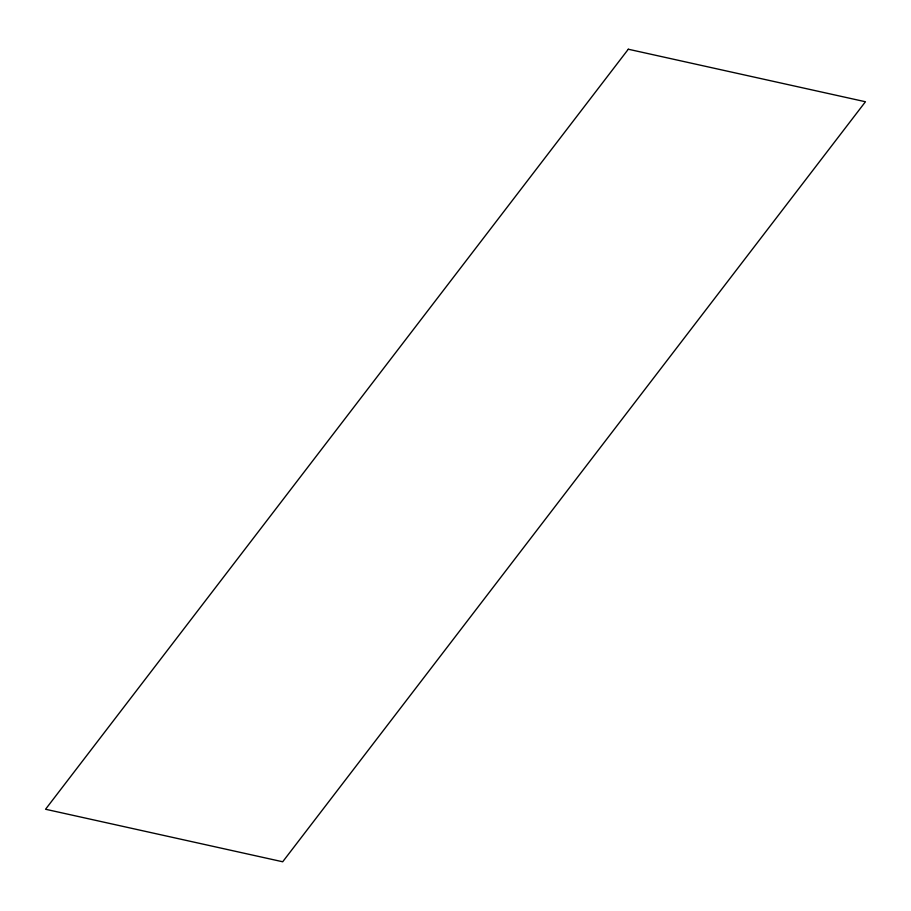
<?xml version="1.0" encoding="UTF-8"?>
<svg xmlns="http://www.w3.org/2000/svg" width="911" height="911" viewBox="0 0 911 911"><rect width="100%" height="100%" fill="white"/><g stroke="black" fill="none" stroke-linecap="round" stroke-linejoin="round"><path stroke-width="1.37" d="M628.305 49.228L45.55 809.253L282.695 861.772L865.45 101.747L628.305 49.228"/></g></svg>
